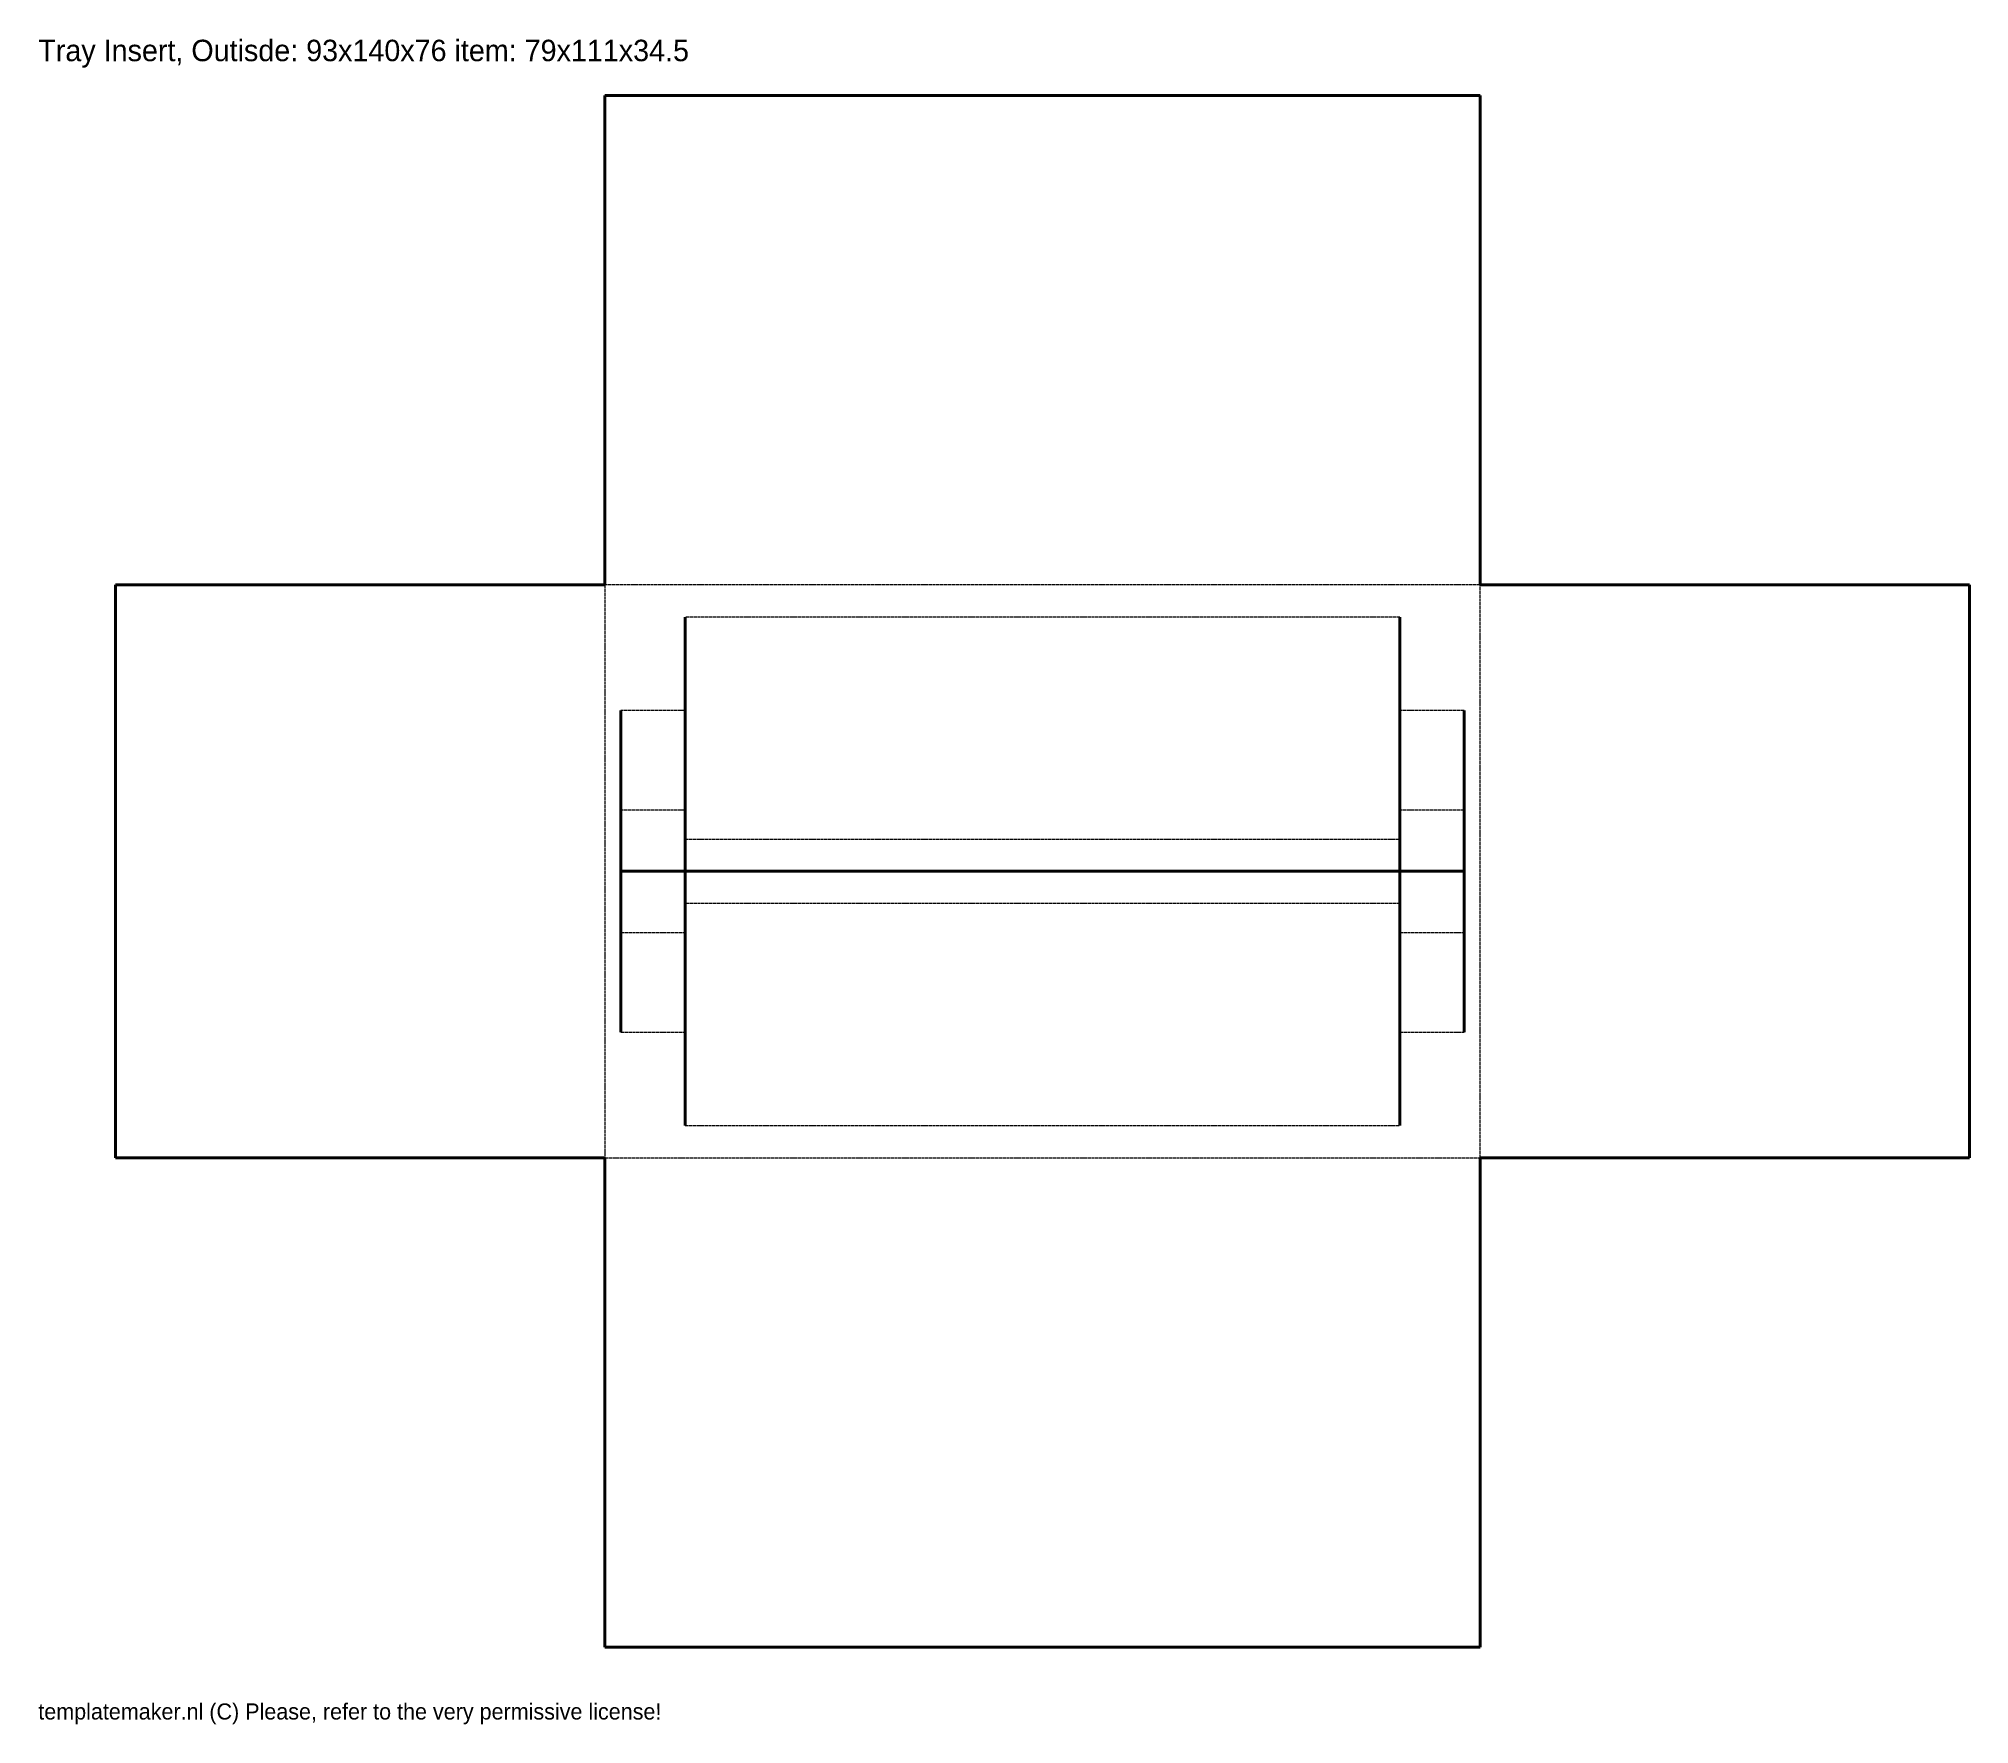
# Model space of a CAD drawing. Header units: millimetres. Extents: x 0 to 300, y 0 to 262.
import ezdxf
from ezdxf.enums import TextEntityAlignment as Align

# ---------------------------------------------------------------- set-up
doc = ezdxf.new("R2010")
doc.units = ezdxf.units.MM
doc.linetypes.add('DASHED', pattern=[0.6, 0.5, -0.1])
for name, color, linetype, lineweight in [('CUT', 10, 'Continuous', 40), ('MOUNTAIN', 120, 'DASHED', 15), ('VALLEY', 5, 'DASHED', 15)]:
    doc.layers.add(name, color=color, linetype=linetype, lineweight=lineweight)
doc.layers.add('text', color=7, linetype='Continuous')

msp = doc.modelspace()

# ---------------------------------------------------------------- linework, layer by layer
at = {"layer": 'CUT'}
for p, q in [((224, 253), (88, 253)), ((88, 253), (88, 177)), ((224, 177), (224, 253)), ((88, 177), (12, 177)), ((12, 177), (12, 88)), ((300, 177), (224, 177)), ((300, 88), (300, 177)), ((100.5, 123), (100.5, 172)), ((211.5, 172), (211.5, 123)), ((90.5, 107.5), (90.5, 157.5)), ((221.5, 157.5), (221.5, 107.5)), ((100.5, 93), (100.5, 142)), ((211.5, 142), (211.5, 93)), ((90.5, 132.5), (221.5, 132.5)), ((12, 88), (88, 88)), ((88, 88), (88, 12)), ((224, 12), (224, 88)), ((224, 88), (300, 88)), ((88, 12), (224, 12))]:
    msp.add_line(p, q, dxfattribs=at)
at = {"layer": 'MOUNTAIN'}
for p, q in [((100.5, 142), (90.5, 142)), ((221.5, 142), (211.5, 142)), ((100.5, 137.5), (211.5, 137.5)), ((211.5, 127.5), (100.5, 127.5)), ((90.5, 123), (100.5, 123)), ((211.5, 123), (221.5, 123))]:
    msp.add_line(p, q, dxfattribs=at)
at = {"layer": 'VALLEY'}
for p, q in [((224, 177), (88, 177)), ((88, 177), (88, 88)), ((224, 88), (224, 177)), ((211.5, 172), (100.5, 172)), ((100.5, 157.5), (90.5, 157.5)), ((221.5, 157.5), (211.5, 157.5)), ((90.5, 107.5), (100.5, 107.5)), ((211.5, 107.5), (221.5, 107.5)), ((100.5, 93), (211.5, 93)), ((88, 88), (224, 88))]:
    msp.add_line(p, q, dxfattribs=at)

# ---------------------------------------------------------------- texts
at = {"layer": 'text'}
msp.add_text('Tray Insert, Outisde: 93x140x76 item: 79x111x34.5', height=3.3333, dxfattribs=at).set_placement((0, 261.67), align=Align.TOP_LEFT)
msp.add_text('templatemaker.nl (C) Please, refer to the very permissive license!', height=2.5, dxfattribs=at).set_placement((0, 0), align=Align.BOTTOM_LEFT)

doc.saveas('drawing.dxf')
